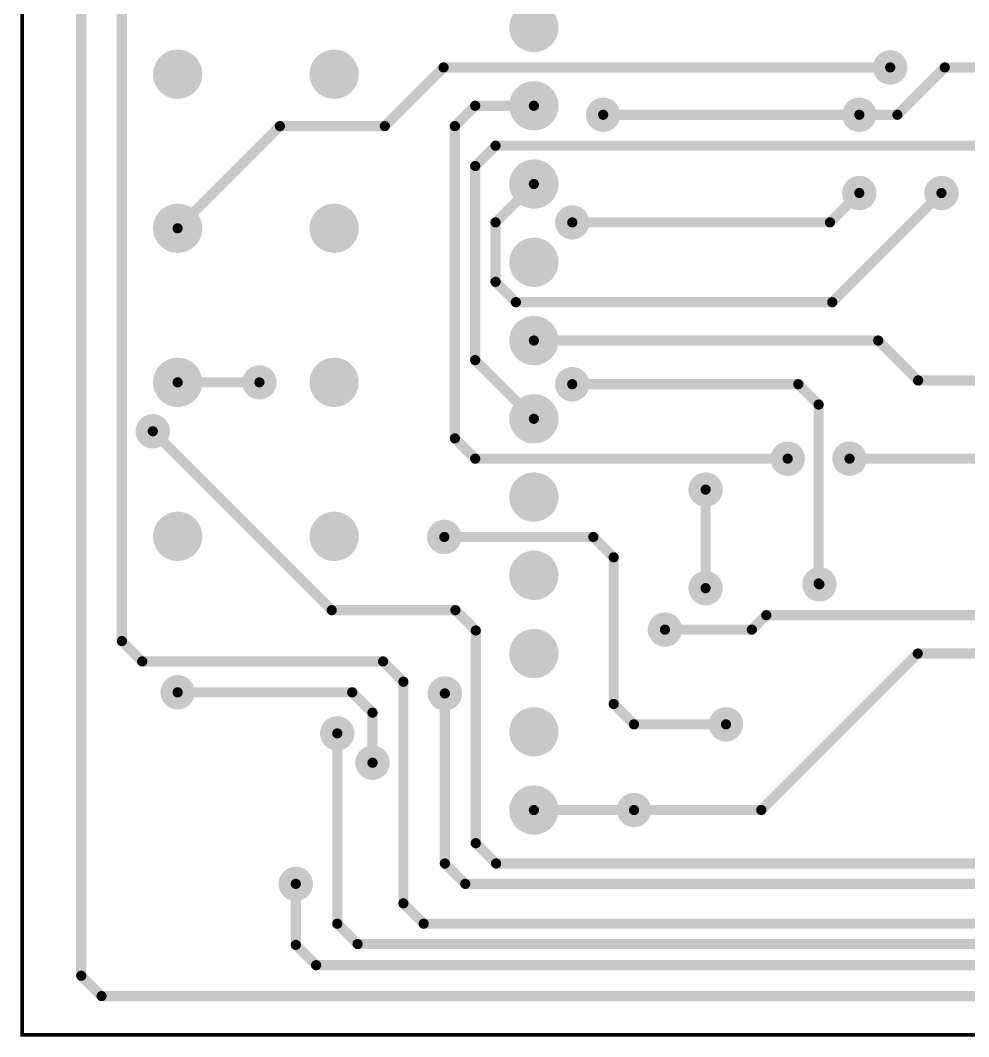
# Model space of a CAD drawing. Extents: x 0 to 107, y 0 to 143.
# Drawn here: x -0.06 to 30.72, y -0.06 to 32.93 of the extents above; entities that cross this region are included whole.
import ezdxf

# ---------------------------------------------------------------- set-up
doc = ezdxf.new("R2010")
doc.units = 0
for name, color, linetype in [('Board_Outline', 21, 'CONTINUOUS'), ('Top', 9, 'CONTINUOUS'), ('Top_Mask', 6, 'CONTINUOUS')]:
    doc.layers.add(name, color=color, linetype=linetype)

msp = doc.modelspace()

# ---------------------------------------------------------------- linework, layer by layer
at = {"layer": 'Board_Outline', "linetype": 'CONTINUOUS', "const_width": 0.12}
msp.add_lwpolyline([(0, 142.5924), (107.1581, 142.5924), (107.1581, 0), (0, 0), (0, 142.5924)], dxfattribs=at)
at = {"layer": 'Top', "linetype": 'CONTINUOUS', "const_width": 0.33}
for points in [[(1.917, 93.427), (1.917, 1.9171)], [(3.237, 72.107), (3.237, 12.78)], [(13.6779, 31.4003), (11.7729, 29.4953)], [(28.1765, 31.4003), (13.6779, 31.4003)], [(28.411, 29.8633), (29.948, 31.4003)], [(29.948, 31.4003), (32.5729, 31.4003)], [(14.7054, 30.1552), (14.0454, 29.4952)], [(16.6104, 30.1552), (14.7054, 30.1552)], [(18.8585, 29.8633), (27.1735, 29.8633)], [(27.1735, 29.8633), (28.411, 29.8633)], [(8.363, 29.4953), (5.0467, 26.1789)], [(11.7729, 29.4953), (8.363, 29.4953)], [(14.0454, 29.4952), (14.0454, 19.3603)], [(15.3654, 28.8603), (14.7054, 28.2003)], [(37.7851, 28.8603), (15.3654, 28.8603)], [(14.7054, 28.2003), (14.7054, 21.9002)], [(15.3654, 26.3702), (16.6104, 27.6152)], [(26.2205, 26.3703), (27.1735, 27.3233)], [(29.8396, 27.3233), (26.2966, 23.7803)], [(15.3654, 24.4403), (15.3654, 26.3702)], [(17.8555, 26.3703), (26.2205, 26.3703)], [(16.0254, 23.7803), (15.3654, 24.4403)], [(26.2966, 23.7803), (16.0254, 23.7803)], [(27.7876, 22.5352), (16.6104, 22.5352)], [(29.0825, 21.2403), (27.7876, 22.5352)], [(14.7054, 21.9002), (16.6104, 19.9952)], [(5.0467, 21.1789), (7.7017, 21.179)], [(25.1934, 21.1181), (17.8555, 21.1181)], [(25.8534, 20.4581), (25.1934, 21.1181)], [(34.0985, 21.2403), (29.0825, 21.2403)], [(25.8534, 14.6494), (25.8534, 20.4581)], [(4.24, 19.5909), (10.0479, 13.783)], [(14.0454, 19.3603), (14.7054, 18.7003)], [(14.7054, 18.7003), (24.8504, 18.7003)], [(26.8564, 18.7003), (32.5729, 18.7003)], [(22.1846, 14.4973), (22.1845, 17.6973)], [(13.7024, 16.1603), (18.5415, 16.1603)], [(18.5415, 16.1603), (19.2015, 15.5003)], [(19.2015, 15.5003), (19.2015, 10.7373)], [(25.8795, 14.6233), (25.8534, 14.6494)], [(25.8795, 14.6233), (25.8795, 14.6233)], [(10.0479, 13.783), (14.0639, 13.783)], [(14.0639, 13.783), (14.7239, 13.123)], [(23.6849, 13.1514), (24.1538, 13.6203)], [(24.1538, 13.6203), (37.4505, 13.6203)], [(14.7239, 13.123), (14.7239, 6.2202)], [(20.8645, 13.1514), (23.6849, 13.1514)], [(3.237, 12.78), (3.897, 12.12)], [(29.0715, 12.3752), (23.9916, 7.2953)], [(31.8504, 12.3752), (29.0715, 12.3752)], [(3.897, 12.12), (11.7149, 12.12)], [(11.7149, 12.12), (12.3749, 11.46)], [(12.3749, 11.46), (12.3749, 4.2662)], [(5.0466, 11.117), (10.7119, 11.117)], [(10.7119, 11.117), (11.3719, 10.457)], [(13.7209, 11.0803), (13.7209, 5.5602)], [(19.2015, 10.7373), (19.8615, 10.0773)], [(11.3719, 10.457), (11.3719, 8.8322)], [(19.8615, 10.0773), (22.8446, 10.0773)], [(10.2277, 3.6062), (10.2277, 9.784)], [(19.8615, 7.2953), (16.6104, 7.2952)], [(23.9916, 7.2953), (19.8615, 7.2953)], [(14.7239, 6.2202), (15.3839, 5.5602)], [(13.7209, 5.5602), (14.3809, 4.9002)], [(15.3839, 5.5602), (33.7555, 5.5602)], [(8.8817, 4.9001), (8.8817, 2.9201)], [(14.3809, 4.9002), (66.2254, 4.9002)], [(12.3749, 4.2662), (13.0349, 3.6062)], [(10.8877, 2.9462), (10.2277, 3.6062)], [(13.0349, 3.6062), (66.6205, 3.6062)], [(8.8817, 2.9201), (9.5417, 2.2601)], [(69.3614, 2.9462), (10.8877, 2.9462)], [(9.5417, 2.2601), (93.3984, 2.2601)], [(1.917, 1.9171), (2.577, 1.2571)], [(2.577, 1.2571), (94.4014, 1.2571)]]:
    msp.add_lwpolyline(points, dxfattribs=at)
at = {"layer": 'Top', "linetype": 'CONTINUOUS'}
for points, const_width in [([(16.2354, 32.6952, 1), (16.9854, 32.6952, 1), (16.2354, 32.6952, 1)], 0.75), ([(4.6717, 31.1789, 1), (5.4217, 31.1789, 1), (4.6717, 31.1789, 1)], 0.75), ([(9.7517, 31.1789, 1), (10.5017, 31.1789, 1), (9.7517, 31.1789, 1)], 0.75), ([(27.9225, 31.4003, 1), (28.4305, 31.4003, 1), (27.9225, 31.4003, 1)], 0.508), ([(13.5954, 31.4003, 1), (13.7604, 31.4003, 1), (13.5954, 31.4003, 1)], 0.165), ([(13.5954, 31.4003, 1), (13.7604, 31.4003, 1), (13.5954, 31.4003, 1)], 0.165), ([(28.094, 31.4003, 1), (28.259, 31.4003, 1), (28.094, 31.4003, 1)], 0.165), ([(29.8655, 31.4003, 1), (30.0305, 31.4003, 1), (29.8655, 31.4003, 1)], 0.165), ([(29.8655, 31.4003, 1), (30.0305, 31.4003, 1), (29.8655, 31.4003, 1)], 0.165), ([(16.2354, 30.1552, 1), (16.9854, 30.1552, 1), (16.2354, 30.1552, 1)], 0.75), ([(18.6045, 29.8633, 1), (19.1125, 29.8633, 1), (18.6045, 29.8633, 1)], 0.508), ([(26.9195, 29.8633, 1), (27.4275, 29.8633, 1), (26.9195, 29.8633, 1)], 0.508), ([(14.6229, 30.1552, 1), (14.7879, 30.1552, 1), (14.6229, 30.1552, 1)], 0.165), ([(14.6229, 30.1552, 1), (14.7879, 30.1552, 1), (14.6229, 30.1552, 1)], 0.165), ([(16.5279, 30.1552, 1), (16.6929, 30.1552, 1), (16.5279, 30.1552, 1)], 0.165), ([(18.776, 29.8633, 1), (18.941, 29.8633, 1), (18.776, 29.8633, 1)], 0.165), ([(27.091, 29.8633, 1), (27.256, 29.8633, 1), (27.091, 29.8633, 1)], 0.165), ([(27.091, 29.8633, 1), (27.256, 29.8633, 1), (27.091, 29.8633, 1)], 0.165), ([(28.3285, 29.8633, 1), (28.4935, 29.8633, 1), (28.3285, 29.8633, 1)], 0.165), ([(28.3285, 29.8633, 1), (28.4935, 29.8633, 1), (28.3285, 29.8633, 1)], 0.165), ([(8.2805, 29.4953, 1), (8.4455, 29.4953, 1), (8.2805, 29.4953, 1)], 0.165), ([(8.2805, 29.4953, 1), (8.4455, 29.4953, 1), (8.2805, 29.4953, 1)], 0.165), ([(11.6904, 29.4953, 1), (11.8554, 29.4953, 1), (11.6904, 29.4953, 1)], 0.165), ([(11.6904, 29.4953, 1), (11.8554, 29.4953, 1), (11.6904, 29.4953, 1)], 0.165), ([(13.9629, 29.4952, 1), (14.1279, 29.4952, 1), (13.9629, 29.4952, 1)], 0.165), ([(13.9629, 29.4952, 1), (14.1279, 29.4952, 1), (13.9629, 29.4952, 1)], 0.165), ([(15.2829, 28.8603, 1), (15.4479, 28.8603, 1), (15.2829, 28.8603, 1)], 0.165), ([(15.2829, 28.8603, 1), (15.4479, 28.8603, 1), (15.2829, 28.8603, 1)], 0.165), ([(14.6229, 28.2003, 1), (14.7879, 28.2003, 1), (14.6229, 28.2003, 1)], 0.165), ([(14.6229, 28.2003, 1), (14.7879, 28.2003, 1), (14.6229, 28.2003, 1)], 0.165), ([(16.2354, 27.6152, 1), (16.9854, 27.6152, 1), (16.2354, 27.6152, 1)], 0.75), ([(16.5279, 27.6152, 1), (16.6929, 27.6152, 1), (16.5279, 27.6152, 1)], 0.165), ([(26.9195, 27.3233, 1), (27.4275, 27.3233, 1), (26.9195, 27.3233, 1)], 0.508), ([(29.5856, 27.3233, 1), (30.0936, 27.3233, 1), (29.5856, 27.3233, 1)], 0.508), ([(27.091, 27.3233, 1), (27.256, 27.3233, 1), (27.091, 27.3233, 1)], 0.165), ([(29.7571, 27.3233, 1), (29.9221, 27.3233, 1), (29.7571, 27.3233, 1)], 0.165), ([(4.6717, 26.1789, 1), (5.4217, 26.1789, 1), (4.6717, 26.1789, 1)], 0.75), ([(9.7517, 26.1789, 1), (10.5017, 26.1789, 1), (9.7517, 26.1789, 1)], 0.75), ([(17.6015, 26.3703, 1), (18.1095, 26.3703, 1), (17.6015, 26.3703, 1)], 0.508), ([(15.2829, 26.3702, 1), (15.4479, 26.3702, 1), (15.2829, 26.3702, 1)], 0.165), ([(15.2829, 26.3702, 1), (15.4479, 26.3702, 1), (15.2829, 26.3702, 1)], 0.165), ([(17.773, 26.3703, 1), (17.938, 26.3703, 1), (17.773, 26.3703, 1)], 0.165), ([(26.138, 26.3703, 1), (26.303, 26.3703, 1), (26.138, 26.3703, 1)], 0.165), ([(26.138, 26.3703, 1), (26.303, 26.3703, 1), (26.138, 26.3703, 1)], 0.165), ([(4.9642, 26.1789, 1), (5.1292, 26.1789, 1), (4.9642, 26.1789, 1)], 0.165), ([(16.2354, 25.0752, 1), (16.9854, 25.0752, 1), (16.2354, 25.0752, 1)], 0.75), ([(15.2829, 24.4403, 1), (15.4479, 24.4403, 1), (15.2829, 24.4403, 1)], 0.165), ([(15.2829, 24.4403, 1), (15.4479, 24.4403, 1), (15.2829, 24.4403, 1)], 0.165), ([(15.9429, 23.7803, 1), (16.1079, 23.7803, 1), (15.9429, 23.7803, 1)], 0.165), ([(15.9429, 23.7803, 1), (16.1079, 23.7803, 1), (15.9429, 23.7803, 1)], 0.165), ([(26.2141, 23.7803, 1), (26.3791, 23.7803, 1), (26.2141, 23.7803, 1)], 0.165), ([(26.2141, 23.7803, 1), (26.3791, 23.7803, 1), (26.2141, 23.7803, 1)], 0.165), ([(16.2354, 22.5352, 1), (16.9854, 22.5352, 1), (16.2354, 22.5352, 1)], 0.75), ([(16.5279, 22.5352, 1), (16.6929, 22.5352, 1), (16.5279, 22.5352, 1)], 0.165), ([(27.7051, 22.5352, 1), (27.8701, 22.5352, 1), (27.7051, 22.5352, 1)], 0.165), ([(27.7051, 22.5352, 1), (27.8701, 22.5352, 1), (27.7051, 22.5352, 1)], 0.165), ([(4.6717, 21.1789, 1), (5.4217, 21.1789, 1), (4.6717, 21.1789, 1)], 0.75), ([(9.7517, 21.1789, 1), (10.5017, 21.1789, 1), (9.7517, 21.1789, 1)], 0.75), ([(14.6229, 21.9002, 1), (14.7879, 21.9002, 1), (14.6229, 21.9002, 1)], 0.165), ([(14.6229, 21.9002, 1), (14.7879, 21.9002, 1), (14.6229, 21.9002, 1)], 0.165), ([(7.4477, 21.179, 1), (7.9557, 21.179, 1), (7.4477, 21.179, 1)], 0.508), ([(17.6015, 21.1181, 1), (18.1095, 21.1181, 1), (17.6015, 21.1181, 1)], 0.508), ([(4.9642, 21.1789, 1), (5.1292, 21.1789, 1), (4.9642, 21.1789, 1)], 0.165), ([(7.6192, 21.179, 1), (7.7842, 21.179, 1), (7.6192, 21.179, 1)], 0.165), ([(17.773, 21.1181, 1), (17.938, 21.1181, 1), (17.773, 21.1181, 1)], 0.165), ([(25.1109, 21.1181, 1), (25.2759, 21.1181, 1), (25.1109, 21.1181, 1)], 0.165), ([(25.1109, 21.1181, 1), (25.2759, 21.1181, 1), (25.1109, 21.1181, 1)], 0.165), ([(29, 21.2403, 1), (29.165, 21.2403, 1), (29, 21.2403, 1)], 0.165), ([(29, 21.2403, 1), (29.165, 21.2403, 1), (29, 21.2403, 1)], 0.165), ([(16.2354, 19.9952, 1), (16.9854, 19.9952, 1), (16.2354, 19.9952, 1)], 0.75), ([(25.7709, 20.4581, 1), (25.9359, 20.4581, 1), (25.7709, 20.4581, 1)], 0.165), ([(25.7709, 20.4581, 1), (25.9359, 20.4581, 1), (25.7709, 20.4581, 1)], 0.165), ([(16.5279, 19.9952, 1), (16.6929, 19.9952, 1), (16.5279, 19.9952, 1)], 0.165), ([(3.986, 19.5909, 1), (4.494, 19.5909, 1), (3.986, 19.5909, 1)], 0.508), ([(4.1575, 19.5909, 1), (4.3225, 19.5909, 1), (4.1575, 19.5909, 1)], 0.165), ([(13.9629, 19.3603, 1), (14.1279, 19.3603, 1), (13.9629, 19.3603, 1)], 0.165), ([(13.9629, 19.3603, 1), (14.1279, 19.3603, 1), (13.9629, 19.3603, 1)], 0.165), ([(24.5964, 18.7003, 1), (25.1044, 18.7003, 1), (24.5964, 18.7003, 1)], 0.508), ([(26.6024, 18.7003, 1), (27.1104, 18.7003, 1), (26.6024, 18.7003, 1)], 0.508), ([(14.6229, 18.7003, 1), (14.7879, 18.7003, 1), (14.6229, 18.7003, 1)], 0.165), ([(14.6229, 18.7003, 1), (14.7879, 18.7003, 1), (14.6229, 18.7003, 1)], 0.165), ([(24.7679, 18.7003, 1), (24.9329, 18.7003, 1), (24.7679, 18.7003, 1)], 0.165), ([(26.7739, 18.7003, 1), (26.9389, 18.7003, 1), (26.7739, 18.7003, 1)], 0.165), ([(16.2354, 17.4552, 1), (16.9854, 17.4552, 1), (16.2354, 17.4552, 1)], 0.75), ([(21.9305, 17.6973, 1), (22.4385, 17.6973, 1), (21.9305, 17.6973, 1)], 0.508), ([(22.102, 17.6973, 1), (22.267, 17.6973, 1), (22.102, 17.6973, 1)], 0.165), ([(4.6717, 16.1789, 1), (5.4217, 16.1789, 1), (4.6717, 16.1789, 1)], 0.75), ([(9.7517, 16.1789, 1), (10.5017, 16.1789, 1), (9.7517, 16.1789, 1)], 0.75), ([(13.4484, 16.1603, 1), (13.9564, 16.1603, 1), (13.4484, 16.1603, 1)], 0.508), ([(13.6199, 16.1603, 1), (13.7849, 16.1603, 1), (13.6199, 16.1603, 1)], 0.165), ([(18.459, 16.1603, 1), (18.624, 16.1603, 1), (18.459, 16.1603, 1)], 0.165), ([(18.459, 16.1603, 1), (18.624, 16.1603, 1), (18.459, 16.1603, 1)], 0.165), ([(16.2354, 14.9152, 1), (16.9854, 14.9152, 1), (16.2354, 14.9152, 1)], 0.75), ([(19.119, 15.5003, 1), (19.284, 15.5003, 1), (19.119, 15.5003, 1)], 0.165), ([(19.119, 15.5003, 1), (19.284, 15.5003, 1), (19.119, 15.5003, 1)], 0.165), ([(21.9306, 14.4973, 1), (22.4386, 14.4973, 1), (21.9306, 14.4973, 1)], 0.508), ([(25.6255, 14.6233, 1), (26.1335, 14.6233, 1), (25.6255, 14.6233, 1)], 0.508), ([(22.1021, 14.4973, 1), (22.2671, 14.4973, 1), (22.1021, 14.4973, 1)], 0.165), ([(25.7709, 14.6494, 1), (25.9359, 14.6494, 1), (25.7709, 14.6494, 1)], 0.165), ([(25.7709, 14.6494, 1), (25.9359, 14.6494, 1), (25.7709, 14.6494, 1)], 0.165), ([(25.797, 14.6233, 1), (25.962, 14.6233, 1), (25.797, 14.6233, 1)], 0.165), ([(25.797, 14.6233, 1), (25.962, 14.6233, 1), (25.797, 14.6233, 1)], 0.165), ([(9.9654, 13.783, 1), (10.1304, 13.783, 1), (9.9654, 13.783, 1)], 0.165), ([(9.9654, 13.783, 1), (10.1304, 13.783, 1), (9.9654, 13.783, 1)], 0.165), ([(13.9814, 13.783, 1), (14.1464, 13.783, 1), (13.9814, 13.783, 1)], 0.165), ([(13.9814, 13.783, 1), (14.1464, 13.783, 1), (13.9814, 13.783, 1)], 0.165), ([(20.6105, 13.1514, 1), (21.1185, 13.1514, 1), (20.6105, 13.1514, 1)], 0.508), ([(24.0713, 13.6203, 1), (24.2363, 13.6203, 1), (24.0713, 13.6203, 1)], 0.165), ([(24.0713, 13.6203, 1), (24.2363, 13.6203, 1), (24.0713, 13.6203, 1)], 0.165), ([(14.6414, 13.123, 1), (14.8064, 13.123, 1), (14.6414, 13.123, 1)], 0.165), ([(14.6414, 13.123, 1), (14.8064, 13.123, 1), (14.6414, 13.123, 1)], 0.165), ([(20.782, 13.1514, 1), (20.947, 13.1514, 1), (20.782, 13.1514, 1)], 0.165), ([(23.6024, 13.1514, 1), (23.7674, 13.1514, 1), (23.6024, 13.1514, 1)], 0.165), ([(23.6024, 13.1514, 1), (23.7674, 13.1514, 1), (23.6024, 13.1514, 1)], 0.165), ([(3.1545, 12.78, 1), (3.3195, 12.78, 1), (3.1545, 12.78, 1)], 0.165), ([(3.1545, 12.78, 1), (3.3195, 12.78, 1), (3.1545, 12.78, 1)], 0.165), ([(16.2354, 12.3752, 1), (16.9854, 12.3752, 1), (16.2354, 12.3752, 1)], 0.75), ([(28.989, 12.3752, 1), (29.154, 12.3752, 1), (28.989, 12.3752, 1)], 0.165), ([(28.989, 12.3752, 1), (29.154, 12.3752, 1), (28.989, 12.3752, 1)], 0.165), ([(3.8145, 12.12, 1), (3.9795, 12.12, 1), (3.8145, 12.12, 1)], 0.165), ([(3.8145, 12.12, 1), (3.9795, 12.12, 1), (3.8145, 12.12, 1)], 0.165), ([(11.6324, 12.12, 1), (11.7974, 12.12, 1), (11.6324, 12.12, 1)], 0.165), ([(11.6324, 12.12, 1), (11.7974, 12.12, 1), (11.6324, 12.12, 1)], 0.165), ([(4.7926, 11.117, 1), (5.3006, 11.117, 1), (4.7926, 11.117, 1)], 0.508), ([(12.2924, 11.46, 1), (12.4574, 11.46, 1), (12.2924, 11.46, 1)], 0.165), ([(12.2924, 11.46, 1), (12.4574, 11.46, 1), (12.2924, 11.46, 1)], 0.165), ([(13.4669, 11.0803, 1), (13.9749, 11.0803, 1), (13.4669, 11.0803, 1)], 0.508), ([(4.9641, 11.117, 1), (5.1291, 11.117, 1), (4.9641, 11.117, 1)], 0.165), ([(10.6294, 11.117, 1), (10.7944, 11.117, 1), (10.6294, 11.117, 1)], 0.165), ([(10.6294, 11.117, 1), (10.7944, 11.117, 1), (10.6294, 11.117, 1)], 0.165), ([(13.6384, 11.0803, 1), (13.8034, 11.0803, 1), (13.6384, 11.0803, 1)], 0.165), ([(19.119, 10.7373, 1), (19.284, 10.7373, 1), (19.119, 10.7373, 1)], 0.165), ([(19.119, 10.7373, 1), (19.284, 10.7373, 1), (19.119, 10.7373, 1)], 0.165), ([(11.2894, 10.457, 1), (11.4544, 10.457, 1), (11.2894, 10.457, 1)], 0.165), ([(11.2894, 10.457, 1), (11.4544, 10.457, 1), (11.2894, 10.457, 1)], 0.165), ([(16.2354, 9.8352, 1), (16.9854, 9.8352, 1), (16.2354, 9.8352, 1)], 0.75), ([(22.5906, 10.0773, 1), (23.0986, 10.0773, 1), (22.5906, 10.0773, 1)], 0.508), ([(9.9737, 9.784, 1), (10.4817, 9.784, 1), (9.9737, 9.784, 1)], 0.508), ([(19.779, 10.0773, 1), (19.944, 10.0773, 1), (19.779, 10.0773, 1)], 0.165), ([(19.779, 10.0773, 1), (19.944, 10.0773, 1), (19.779, 10.0773, 1)], 0.165), ([(22.7621, 10.0773, 1), (22.9271, 10.0773, 1), (22.7621, 10.0773, 1)], 0.165), ([(10.1452, 9.784, 1), (10.3102, 9.784, 1), (10.1452, 9.784, 1)], 0.165), ([(11.1179, 8.8322, 1), (11.6259, 8.8322, 1), (11.1179, 8.8322, 1)], 0.508), ([(11.2894, 8.8322, 1), (11.4544, 8.8322, 1), (11.2894, 8.8322, 1)], 0.165), ([(16.2354, 7.2952, 1), (16.9854, 7.2952, 1), (16.2354, 7.2952, 1)], 0.75), ([(19.6075, 7.2953, 1), (20.1155, 7.2953, 1), (19.6075, 7.2953, 1)], 0.508), ([(16.5279, 7.2952, 1), (16.6929, 7.2952, 1), (16.5279, 7.2952, 1)], 0.165), ([(19.779, 7.2953, 1), (19.944, 7.2953, 1), (19.779, 7.2953, 1)], 0.165), ([(19.779, 7.2953, 1), (19.944, 7.2953, 1), (19.779, 7.2953, 1)], 0.165), ([(23.9091, 7.2953, 1), (24.0741, 7.2953, 1), (23.9091, 7.2953, 1)], 0.165), ([(23.9091, 7.2953, 1), (24.0741, 7.2953, 1), (23.9091, 7.2953, 1)], 0.165), ([(14.6414, 6.2202, 1), (14.8064, 6.2202, 1), (14.6414, 6.2202, 1)], 0.165), ([(14.6414, 6.2202, 1), (14.8064, 6.2202, 1), (14.6414, 6.2202, 1)], 0.165), ([(13.6384, 5.5602, 1), (13.8034, 5.5602, 1), (13.6384, 5.5602, 1)], 0.165), ([(13.6384, 5.5602, 1), (13.8034, 5.5602, 1), (13.6384, 5.5602, 1)], 0.165), ([(15.3014, 5.5602, 1), (15.4664, 5.5602, 1), (15.3014, 5.5602, 1)], 0.165), ([(15.3014, 5.5602, 1), (15.4664, 5.5602, 1), (15.3014, 5.5602, 1)], 0.165), ([(8.6277, 4.9001, 1), (9.1357, 4.9001, 1), (8.6277, 4.9001, 1)], 0.508), ([(8.7992, 4.9001, 1), (8.9642, 4.9001, 1), (8.7992, 4.9001, 1)], 0.165), ([(14.2984, 4.9002, 1), (14.4634, 4.9002, 1), (14.2984, 4.9002, 1)], 0.165), ([(14.2984, 4.9002, 1), (14.4634, 4.9002, 1), (14.2984, 4.9002, 1)], 0.165), ([(12.2924, 4.2662, 1), (12.4574, 4.2662, 1), (12.2924, 4.2662, 1)], 0.165), ([(12.2924, 4.2662, 1), (12.4574, 4.2662, 1), (12.2924, 4.2662, 1)], 0.165), ([(10.1452, 3.6062, 1), (10.3102, 3.6062, 1), (10.1452, 3.6062, 1)], 0.165), ([(10.1452, 3.6062, 1), (10.3102, 3.6062, 1), (10.1452, 3.6062, 1)], 0.165), ([(12.9524, 3.6062, 1), (13.1174, 3.6062, 1), (12.9524, 3.6062, 1)], 0.165), ([(12.9524, 3.6062, 1), (13.1174, 3.6062, 1), (12.9524, 3.6062, 1)], 0.165), ([(8.7992, 2.9201, 1), (8.9642, 2.9201, 1), (8.7992, 2.9201, 1)], 0.165), ([(8.7992, 2.9201, 1), (8.9642, 2.9201, 1), (8.7992, 2.9201, 1)], 0.165), ([(10.8052, 2.9462, 1), (10.9702, 2.9462, 1), (10.8052, 2.9462, 1)], 0.165), ([(10.8052, 2.9462, 1), (10.9702, 2.9462, 1), (10.8052, 2.9462, 1)], 0.165), ([(9.4592, 2.2601, 1), (9.6242, 2.2601, 1), (9.4592, 2.2601, 1)], 0.165), ([(9.4592, 2.2601, 1), (9.6242, 2.2601, 1), (9.4592, 2.2601, 1)], 0.165), ([(1.8345, 1.9171, 1), (1.9995, 1.9171, 1), (1.8345, 1.9171, 1)], 0.165), ([(1.8345, 1.9171, 1), (1.9995, 1.9171, 1), (1.8345, 1.9171, 1)], 0.165), ([(2.4945, 1.2571, 1), (2.6595, 1.2571, 1), (2.4945, 1.2571, 1)], 0.165), ([(2.4945, 1.2571, 1), (2.6595, 1.2571, 1), (2.4945, 1.2571, 1)], 0.165)]:
    msp.add_lwpolyline(points, format="xyb", dxfattribs=dict(at, const_width=const_width))
at = {"layer": 'Top_Mask', "linetype": 'CONTINUOUS'}
for points, const_width in [([(16.2104, 32.6952, 1), (17.0104, 32.6952, 1), (16.2104, 32.6952, 1)], 0.8), ([(4.6467, 31.1789, 1), (5.4467, 31.1789, 1), (4.6467, 31.1789, 1)], 0.8), ([(9.7267, 31.1789, 1), (10.5267, 31.1789, 1), (9.7267, 31.1789, 1)], 0.8), ([(27.8975, 31.4003, 1), (28.4555, 31.4003, 1), (27.8975, 31.4003, 1)], 0.558), ([(16.2104, 30.1552, 1), (17.0104, 30.1552, 1), (16.2104, 30.1552, 1)], 0.8), ([(18.5795, 29.8633, 1), (19.1375, 29.8633, 1), (18.5795, 29.8633, 1)], 0.558), ([(26.8945, 29.8633, 1), (27.4525, 29.8633, 1), (26.8945, 29.8633, 1)], 0.558), ([(16.2104, 27.6152, 1), (17.0104, 27.6152, 1), (16.2104, 27.6152, 1)], 0.8), ([(26.8945, 27.3233, 1), (27.4525, 27.3233, 1), (26.8945, 27.3233, 1)], 0.558), ([(29.5606, 27.3233, 1), (30.1186, 27.3233, 1), (29.5606, 27.3233, 1)], 0.558), ([(4.6467, 26.1789, 1), (5.4467, 26.1789, 1), (4.6467, 26.1789, 1)], 0.8), ([(9.7267, 26.1789, 1), (10.5267, 26.1789, 1), (9.7267, 26.1789, 1)], 0.8), ([(17.5765, 26.3703, 1), (18.1345, 26.3703, 1), (17.5765, 26.3703, 1)], 0.558), ([(16.2104, 25.0752, 1), (17.0104, 25.0752, 1), (16.2104, 25.0752, 1)], 0.8), ([(16.2104, 22.5352, 1), (17.0104, 22.5352, 1), (16.2104, 22.5352, 1)], 0.8), ([(4.6467, 21.1789, 1), (5.4467, 21.1789, 1), (4.6467, 21.1789, 1)], 0.8), ([(9.7267, 21.1789, 1), (10.5267, 21.1789, 1), (9.7267, 21.1789, 1)], 0.8), ([(7.4227, 21.179, 1), (7.9807, 21.179, 1), (7.4227, 21.179, 1)], 0.558), ([(17.5765, 21.1181, 1), (18.1345, 21.1181, 1), (17.5765, 21.1181, 1)], 0.558), ([(16.2104, 19.9952, 1), (17.0104, 19.9952, 1), (16.2104, 19.9952, 1)], 0.8), ([(3.961, 19.5909, 1), (4.519, 19.5909, 1), (3.961, 19.5909, 1)], 0.558), ([(24.5714, 18.7003, 1), (25.1294, 18.7003, 1), (24.5714, 18.7003, 1)], 0.558), ([(26.5774, 18.7003, 1), (27.1354, 18.7003, 1), (26.5774, 18.7003, 1)], 0.558), ([(16.2104, 17.4552, 1), (17.0104, 17.4552, 1), (16.2104, 17.4552, 1)], 0.8), ([(21.9055, 17.6973, 1), (22.4635, 17.6973, 1), (21.9055, 17.6973, 1)], 0.558), ([(4.6467, 16.1789, 1), (5.4467, 16.1789, 1), (4.6467, 16.1789, 1)], 0.8), ([(9.7267, 16.1789, 1), (10.5267, 16.1789, 1), (9.7267, 16.1789, 1)], 0.8), ([(13.4234, 16.1603, 1), (13.9814, 16.1603, 1), (13.4234, 16.1603, 1)], 0.558), ([(16.2104, 14.9152, 1), (17.0104, 14.9152, 1), (16.2104, 14.9152, 1)], 0.8), ([(25.6005, 14.6233, 1), (26.1585, 14.6233, 1), (25.6005, 14.6233, 1)], 0.558), ([(21.9056, 14.4973, 1), (22.4636, 14.4973, 1), (21.9056, 14.4973, 1)], 0.558), ([(20.5855, 13.1514, 1), (21.1435, 13.1514, 1), (20.5855, 13.1514, 1)], 0.558), ([(16.2104, 12.3752, 1), (17.0104, 12.3752, 1), (16.2104, 12.3752, 1)], 0.8), ([(4.7676, 11.117, 1), (5.3256, 11.117, 1), (4.7676, 11.117, 1)], 0.558), ([(13.4419, 11.0803, 1), (13.9999, 11.0803, 1), (13.4419, 11.0803, 1)], 0.558), ([(16.2104, 9.8352, 1), (17.0104, 9.8352, 1), (16.2104, 9.8352, 1)], 0.8), ([(22.5656, 10.0773, 1), (23.1236, 10.0773, 1), (22.5656, 10.0773, 1)], 0.558), ([(9.9487, 9.784, 1), (10.5067, 9.784, 1), (9.9487, 9.784, 1)], 0.558), ([(11.0929, 8.8322, 1), (11.6509, 8.8322, 1), (11.0929, 8.8322, 1)], 0.558), ([(16.2104, 7.2952, 1), (17.0104, 7.2952, 1), (16.2104, 7.2952, 1)], 0.8), ([(19.5825, 7.2953, 1), (20.1405, 7.2953, 1), (19.5825, 7.2953, 1)], 0.558), ([(8.6027, 4.9001, 1), (9.1607, 4.9001, 1), (8.6027, 4.9001, 1)], 0.558)]:
    msp.add_lwpolyline(points, format="xyb", dxfattribs=dict(at, const_width=const_width))

doc.saveas('drawing.dxf')
